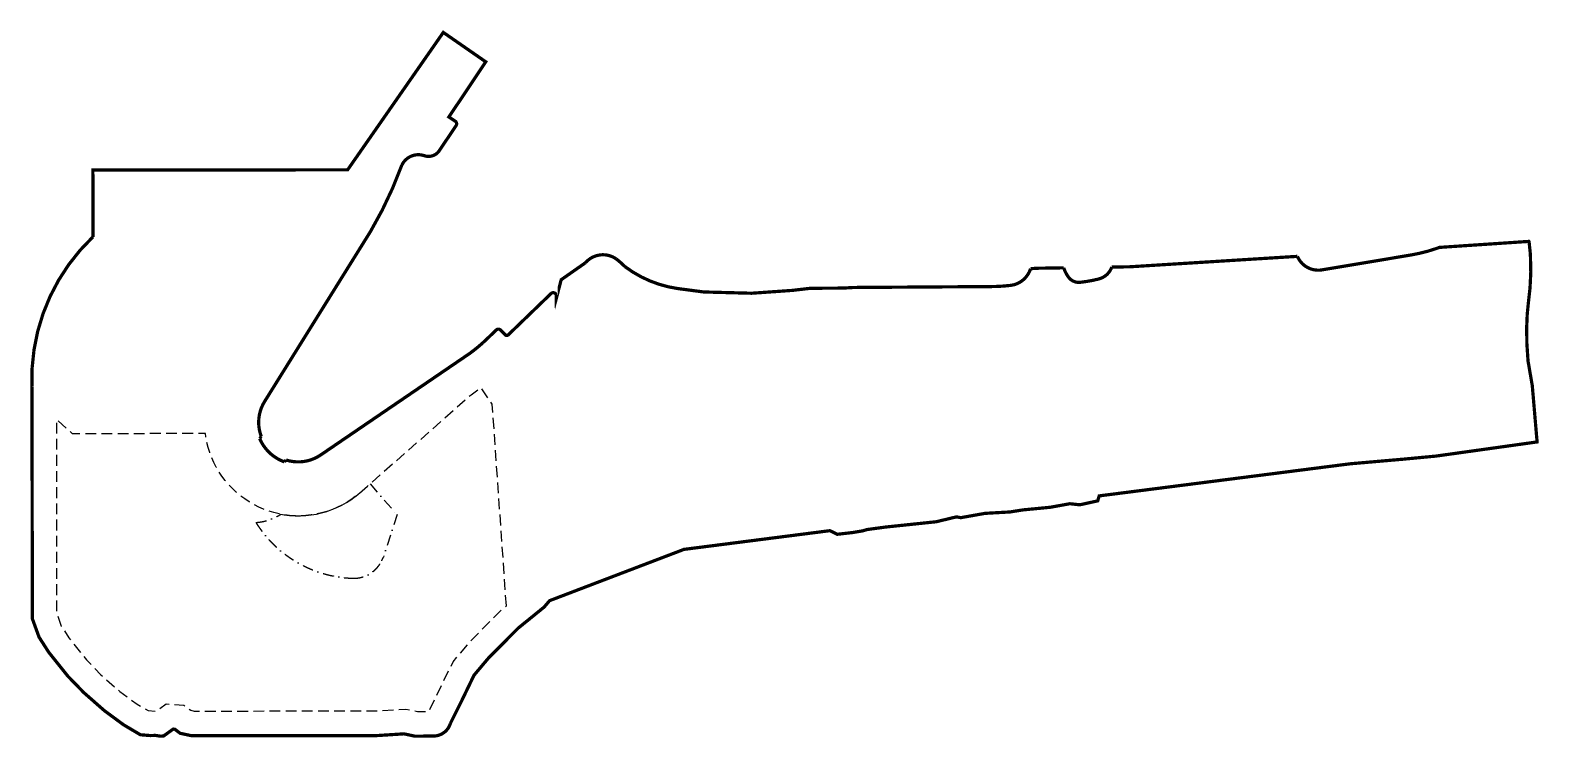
# Model space of a CAD drawing. Header units: millimetres. Extents: x 833945293 to 835345837, y 817744501 to 818401584.
import ezdxf

# ---------------------------------------------------------------- set-up
doc = ezdxf.new("R2010")
doc.units = ezdxf.units.MM
doc.header["$LTSCALE"] = 1000
doc.header["$MEASUREMENT"] = 0
for name, pattern in [('CENTER', [2, 1.25, -0.25, 0.25, -0.25]), ('DASHDOT', [1, 0.5, -0.25, 0, -0.25]), ('HIDDEN', [0.375, 0.25, -0.125])]:
    doc.linetypes.add(name, pattern=pattern)
for name, color, linetype in [('Boundary_lot', 2, 'CENTER'), ('Boundary_notional', 10, 'DASHDOT'), ('Boundary_package 23', 7, 'HIDDEN')]:
    doc.layers.add(name, color=color, linetype=linetype)

msp = doc.modelspace()

# ---------------------------------------------------------------- linework, layer by layer
at = {"layer": 'Boundary_lot', "ltscale": 50, "const_width": 3000, "flags": 128}
msp.add_lwpolyline([(834489673, 818188940), (834489674, 818188939, -0.00001878), (834489675, 818188938), (834492807, 818186372), (834497745, 818181809, 0.1251081), (834546307, 818161685), (834554149, 818160654), (834570557, 818158498), (834604993, 818157579), (834604993, 818157581), (834615062, 818157312), (834652562, 818159937), (834669681, 818161906), (834693646, 818162065), (834693646, 818162065), (834693651, 818162065), (834700217, 818162108), (834709828, 818162672), (834837985, 818163521, 0.0264368), (834854441, 818164501, 0.00000749), (834854445, 818164502, 0.00185697), (834855596, 818164636, 0.05525628), (834860316, 818165742, 0.23108618), (834874017, 818180131), (834880689, 818180535), (834904743, 818180912, 0.07731154), (834909186, 818172281, 0.26753649), (834920030, 818167460, 0.03637713), (834937244, 818170544, 0.2494172), (834949395, 818181613), (834951482, 818181645), (834951481, 818181647), (834966117, 818181877), (834998707, 818183906), (835057255, 818187549), (835057255, 818187549), (835118338, 818191353), (835118343, 818191353), (835121711, 818191558, 0.347225), (835144526, 818179010), (835205834, 818189263), (835205839, 818189264), (835226760, 818192763, 0.04236735), (835251344, 818199050), (835253496, 818199875), (835336548, 818205447), (835336791, 818204998), (835338006, 818193445), (835338387, 818177043), (835337676, 818162317), (835336374, 818150707), (835335943, 818146535), (835335078, 818138010), (835334561, 818125550), (835334745, 818110371), (835335619, 818097310), (835335619, 818097310), (835335802, 818094521), (835339772, 818071459), (835340912, 818058085), (835340912, 818058085), (835340912, 818058085), (835344222, 818019252), (835265005, 818008162), (835250142, 818006087), (835219512, 818003192), (835170780, 817998962), (834937712, 817969158), (834936334, 817964536), (834919730, 817960870), (834910445, 817961876), (834892258, 817958576), (834867107, 817956159), (834854760, 817954219), (834831793, 817952938), (834809119, 817948913), (834805329, 817949701), (834786496, 817945160), (834739361, 817940207), (834722399, 817937920), (834717892, 817936648), (834708257, 817935048), (834694579, 817933508), (834687681, 817936853), (834552249, 817919487), (834427479, 817871852), (834422424, 817865902), (834398359, 817846370), (834371126, 817819012), (834357333, 817802646), (834345459, 817778026), (834335417, 817757914, -0.30554224), (834321131, 817746228), (834302565, 817746003), (834292360, 817748203), (834267601, 817746617), (834095099, 817746451), (834084478, 817748742), (834079553, 817752517), (834078065, 817752613), (834069088, 817746174), (834066211, 817746049), (834061445, 817746766), (834056724, 817746611), (834047613, 817747364), (834032030, 817756586), (834014285, 817769664), (833995216, 817786377), (833980294, 817801755), (833962532, 817823967), (833953530, 817838003), (833947356, 817854983), (833946920, 818070706, -0.21545085), (834003562, 818209654), (834003507, 818271659), (834240000, 818271903), (834328812, 818399498), (834345537, 818387912), (834368243, 818372183), (834333998, 818320993), (834339833, 818317110, -0.4149358), (834340664, 818312943), (834325098, 818289693, -0.34058859), (834311217, 818285023, 0.38472378), (834290252, 818276091, -0.04580589), (834261127, 818214487), (834162976, 818056869, 0.23569321), (834159882, 818024194), (834158343, 818022399, 0.21026919), (834181313, 818000732), (834182810, 818002479, 0.23117352), (834214981, 818007144), (834353466, 818101505, 0.02563672), (834365512, 818111301), (834369298, 818114833), (834377859, 818123100, -0.4178937), (834382128, 818123052), (834386216, 818118818, 0.42620223), (834389124, 818118686), (834428785, 818156985, -0.53759976), (834433671, 818155900), (834433723, 818152483), (834438275, 818169871), (834460820, 818185636, -0.39013627), (834489673, 818188940)], format="xyb", dxfattribs=at)
at = {"layer": 'Boundary_notional', "ltscale": 20}
msp.add_lwpolyline([(834178083, 817952177), (834181234, 817951605), (834186188, 817950996), (834191168, 817950673), (834196158, 817950636), (834201143, 817950886), (834206105, 817951421), (834211028, 817952240), (834215896, 817953340), (834220693, 817954717), (834225402, 817956368), (834230010, 817958286), (834234500, 817960466), (834238857, 817962899), (834243067, 817965579), (834247121, 817968498, 0.01434175), (834250993, 817971639), (834260786, 817980258), (834285884, 817951739), (834273305, 817912371, -0.01253631), (834271639, 817908838, -0.29509485), (834244612, 817892679, -0.24913792), (834154831, 817944486, 0.1286317)], format="xyb", close=True, dxfattribs=at)
at = {"layer": 'Boundary_package 23', "ltscale": 40, "flags": 128}
msp.add_lwpolyline([(834387399, 817866962), (834374301, 818054298), (834364073, 818069481), (834354587, 818062808), (834250990, 817971633), (834247114, 817968489), (834243064, 817965573), (834238854, 817962893), (834234497, 817960460), (834230007, 817958280), (834225399, 817956362), (834220690, 817954711), (834215893, 817953334), (834211025, 817952234), (834206102, 817951415), (834201140, 817950880), (834196155, 817950630), (834191165, 817950667), (834186185, 817950990), (834181231, 817951599), (834176321, 817952491), (834171470, 817953662), (834166694, 817955110), (834162009, 817956831), (834157430, 817958817), (834152974, 817961063), (834148653, 817963560), (834144483, 817966302), (834140477, 817969278), (834136648, 817972480), (834133009, 817975895), (834129573, 817979514), (834126349, 817983325), (834123350, 817987313), (834120585, 817991468), (834118062, 817995774), (834115791, 818000218), (834113778, 818004785), (834112031, 818009460), (834110555, 818014227), (834109355, 818019072), (834108435, 818023977), (834107997, 818027120), (833984637, 818026690), (833969886, 818040217), (833969581, 817860954), (833974211, 817848217), (833981192, 817837333), (833997522, 817816913), (834011034, 817802989), (834028679, 817787525), (834044714, 817775707), (834054771, 817769756), (834061870, 817769168), (834071389, 817775996), (834087992, 817774925), (834094357, 817770046), (834097552, 817769357), (834266878, 817769522), (834294095, 817771266), (834304890, 817768939), (834315402, 817769067), (834337973, 817815197), (834354239, 817834498), (834382998, 817863390)], close=True, dxfattribs=at)

doc.saveas('drawing.dxf')
